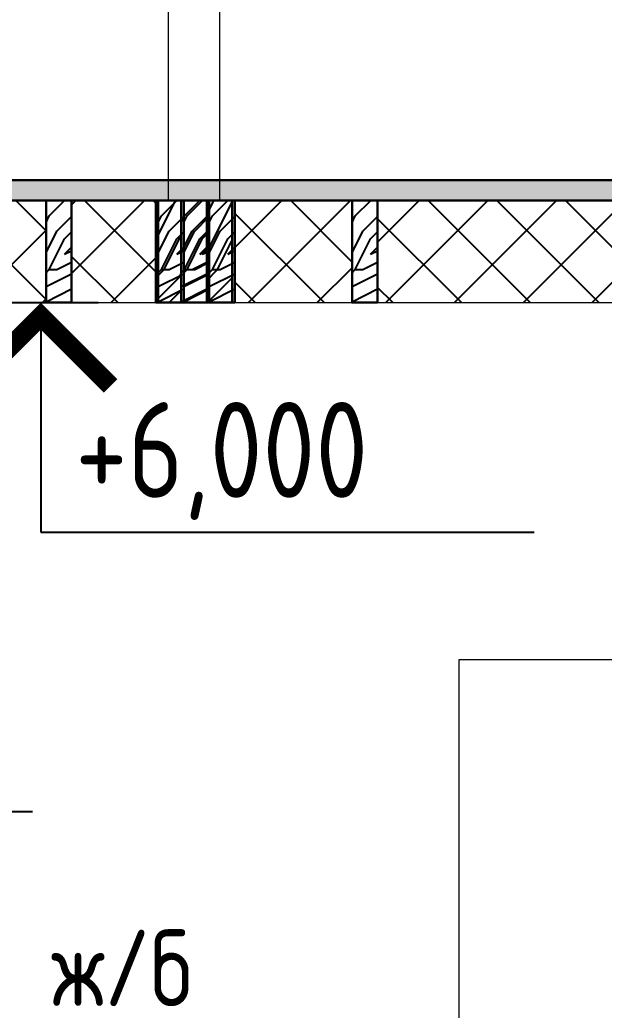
# Model space of a CAD drawing. Extents: x -12289450 to -10763036, y -7834513 to -6150123.
# Drawn here: x -11195703 to -11194558, y -7703108 to -7701166 of the extents above; entities that cross this region are included whole.
import ezdxf

# ---------------------------------------------------------------- set-up
doc = ezdxf.new("R2010")
doc.units = 0
doc.header["$LTSCALE"] = 25
for name, color, linetype in [('008-ШТРИХОВКА', 252, 'Continuous'), ('Крыши', 7, 'Continuous'), ('Примечания', 7, 'Continuous')]:
    doc.layers.add(name, color=color, linetype=linetype)
for name, color, linetype, lineweight in [('text', 1, 'Continuous', 15), ('Лестница', 15, 'Continuous', 13), ('СТЕНЫ', 5, 'Continuous', 40)]:
    doc.layers.add(name, color=color, linetype=linetype, lineweight=lineweight)
doc.styles.add('GOST 2.304', font='cs_gost2304.shx')
doc.styles.add('SIMP701', font='simplex701.shx')

msp = doc.modelspace()

# ---------------------------------------------------------------- hatches: boundary and pattern name
at = {"layer": '008-ШТРИХОВКА', "ltscale": 4}
h = msp.add_hatch(dxfattribs=at)
h.set_pattern_fill('ANSI37', color=256, scale=30, style=0)
h.set_pattern_definition([(45, (-11198501.94, -7701293.71), (-67.3519, 67.3519), []), (135, (-11198501.94, -7701293.71), (-67.3519, -67.3519), [])])
h.paths.add_polyline_path([(-11196876.9, -7700355.5), (-11196789.2, -7700355.5), (-11196789.2, -7700124.6), (-11196876.9, -7700124.6), (-11198501.9, -7701062.8), (-11198501.9, -7701293.7), (-11198412, -7701241.8), (-11198412, -7701215.7), (-11198366.9, -7701215.7)])
h.paths.add_polyline_path([(-11195989.2, -7700124.6), (-11196739.2, -7700124.6), (-11196739.2, -7700355.5), (-11195989.2, -7700355.5)])
h.paths.add_polyline_path([(-11195555.5, -7700124.6), (-11195939.2, -7700124.6), (-11195939.2, -7700355.5), (-11195555.5, -7700355.5)])
h.paths.add_polyline_path([(-11195189.2, -7700124.6), (-11195555.5, -7700124.6), (-11195555.5, -7700355.5), (-11195189.2, -7700355.5)])
h.paths.add_polyline_path([(-11194389.2, -7700124.6), (-11195139.2, -7700124.6), (-11195139.2, -7700355.5), (-11194389.2, -7700355.5)])
h.paths.add_polyline_path([(-11193589.2, -7700124.6), (-11194339.2, -7700124.6), (-11194339.2, -7700355.5), (-11193589.2, -7700355.5)])
h.paths.add_polyline_path([(-11192789.2, -7700124.6), (-11193539.2, -7700124.6), (-11193539.2, -7700355.5), (-11192789.2, -7700355.5)])
h.paths.add_polyline_path([(-11190611.9, -7699509.7), (-11190611.9, -7699480.8), (-11190511.9, -7699480.8), (-11190511.9, -7699509.7), (-11187720.3, -7701121.4, -0.127854), (-11187421.9, -7701063.1), (-11187421.9, -7701062.8), (-11190561.9, -7699249.9), (-11192076.9, -7700124.6), (-11192739.2, -7700124.6), (-11192739.2, -7700355.5), (-11192076.9, -7700355.5)])
h.paths.add_polyline_path([(-11187421.9, -7701063.1, 0.127854), (-11187720.3, -7701121.4), (-11187557.8, -7701215.2), (-11187511.9, -7701215.2), (-11187511.9, -7701241.7), (-11187421.9, -7701293.7)])
at = {"layer": '008-ШТРИХОВКА'}
h = msp.add_hatch(dxfattribs=at)
h.set_pattern_fill('WOODFACE', color=251, scale=300, style=0, pattern_type=2)
h.set_pattern_definition([(0, (-11198150.82, -7701705.1), (300, 300), [15, -285]), (90, (-11198030.82, -7701600.1), (-300, 300), [30, -270]), (45, (-11198090.82, -7701630.11), (3e-14, 300), [21.21, -63.63, 21.21, -42.42, 148.5, -127.294]), (45, (-11198165.82, -7701720.11), (3e-14, 300), [21.213, -42.426, 21.213, -339.412]), (45, (-11198060.82, -7701690.11), (3e-14, 300), [21.213, -403.051]), (45, (-11198030.82, -7701705.11), (3e-14, 300), [21.213, -403.051]), (45, (-11198075.82, -7701675.11), (3e-14, 300), [21.213, -403.051]), (45, (-11198090.82, -7701660.11), (3e-14, 300), [42.426, -381.838]), (45, (-11198015.82, -7701435.11), (3e-14, 300), [42.426, -381.838]), (45, (-11198120.82, -7701645.11), (3e-14, 300), [84.852, -339.412]), (45, (-11198135.82, -7701630.11), (3e-14, 300), [84.852, -339.412]), (45, (-11197940.82, -7701540.11), (3e-14, 300), [84.852, -339.412]), (45, (-11198150.82, -7701600.11), (3e-14, 300), [63.64, -360.6245]), (45, (-11198210.82, -7701555.11), (3e-14, 300), [63.64, -360.6245]), (45, (-11198180.82, -7701585.11), (3e-14, 300), [63.64, -360.6245]), (45, (-11197985.82, -7701495.11), (3e-14, 300), [106.066, -318.198]), (45, (-11198015.82, -7701480.11), (3e-14, 300), [106.066, -318.198]), (45, (-11197985.82, -7701555.11), (3e-14, 300), [148.4924, -275.772]), (26.565, (-11198120.82, -7701675.11), (300, 1e-07), [33.541, -637.279]), (26.565, (-11198060.82, -7701585.11), (300, 1e-07), [33.541, -637.279]), (26.565, (-11198075.82, -7701615.11), (300, 1e-07), [33.541, -637.279]), (26.565, (-11198135.82, -7701705.11), (300, 1e-07), [67.082, -603.738]), (26.565, (-11198075.82, -7701570.11), (300, 1e-07), [100.623, -570.197]), (26.565, (-11198105.82, -7701555.11), (300, 1e-07), [134.164, -536.656]), (26.565, (-11198135.82, -7701540.11), (300, 1e-07), [134.164, -536.656]), (26.565, (-11198180.82, -7701450.11), (300, 1e-07), [134.164, -536.656]), (26.565, (-11198180.82, -7701480.11), (300, 1e-07), [167.705, -503.115]), (26.565, (-11198165.82, -7701510.11), (300, 1e-07), [167.705, -503.115]), (63.435, (-11198060.82, -7701630.11), (2e-08, 300), [33.541, -637.279]), (63.435, (-11198105.82, -7701660.11), (2e-08, 300), [33.541, -637.279]), (63.435, (-11198150.82, -7701705.11), (2e-08, 300), [67.082, -603.738]), (63.435, (-11198060.82, -7701660.11), (2e-08, 300), [67.082, -603.738]), (63.435, (-11198180.82, -7701720.11), (2e-08, 300), [100.623, -570.197]), (63.435, (-11198210.82, -7701720.11), (2e-08, 300), [134.164, -536.656]), (63.435, (-11197940.82, -7701705.11), (2e-08, 300), [134.164, -536.656]), (63.435, (-11198045.82, -7701675.11), (2e-08, 300), [134.164, -536.656]), (63.435, (-11197985.82, -7701705.11), (2e-08, 300), [167.705, -503.115]), (63.435, (-11198015.82, -7701690.11), (2e-08, 300), [167.705, -503.115])])
h.paths.add_polyline_path([(-11193341.9, -7701520.2), (-11193391.9, -7701520.2), (-11193399.9, -7701520.1), (-11193349.9, -7701520.1)], flags=16)
h.paths.add_polyline_path([(-11195311.9, -7701520.3), (-11195311.9, -7701480.1), (-11198210.8, -7701480.1), (-11198210.8, -7701520.2)])
h.paths.add_polyline_path([(-11195311.9, -7701480.1), (-11195311.9, -7701520.3), (-11187711.9, -7701520.3), (-11187711.9, -7701480.1)])
at = {"layer": '008-ШТРИХОВКА', "ltscale": 4}
h = msp.add_hatch(dxfattribs=at)
h.set_pattern_fill('ANSI37', color=256, scale=30, style=0)
h.set_pattern_definition([(45, (-11198211.93, -7702118.22), (-67.352, 67.352), []), (135, (-11198211.93, -7702118.22), (-67.352, -67.352), [])])
h.paths.add_polyline_path([(-11198181.9, -7701520.7), (-11198211.9, -7701520.7), (-11198211.9, -7701720.7), (-11198181.9, -7701720.7)])
h.paths.add_polyline_path([(-11198001.9, -7701520.7), (-11198131.9, -7701520.7), (-11198131.9, -7701720.7), (-11198001.9, -7701720.7)])
h.paths.add_polyline_path([(-11197501.9, -7701520.7), (-11197951.9, -7701520.7), (-11197951.9, -7701720.7), (-11197501.9, -7701720.7)])
h.paths.add_polyline_path([(-11196901.9, -7701520.7), (-11197451.9, -7701520.7), (-11197451.9, -7701720.7), (-11196901.9, -7701720.7)])
h.paths.add_polyline_path([(-11196301.9, -7701520.7), (-11196851.9, -7701520.7), (-11196851.9, -7701720.7), (-11196301.9, -7701720.7)])
h.paths.add_polyline_path([(-11195651.9, -7701520.7), (-11196201.9, -7701520.7), (-11196201.9, -7701720.7), (-11195651.9, -7701720.7)])
h.paths.add_polyline_path([(-11195436.9, -7701520.7), (-11195601.9, -7701520.7), (-11195601.9, -7701720.7), (-11195436.9, -7701720.7)])
h.paths.add_polyline_path([(-11195051.9, -7701520.7), (-11195281.9, -7701520.7), (-11195281.9, -7701720.7), (-11195051.9, -7701720.7)])
h.paths.add_polyline_path([(-11194451.9, -7701520.7), (-11195001.9, -7701520.7), (-11195001.9, -7701720.7), (-11194451.9, -7701720.7)])
h.paths.add_polyline_path([(-11193851.9, -7701520.7), (-11194401.9, -7701520.7), (-11194401.9, -7701720.7), (-11193851.9, -7701720.7)])
h.paths.add_polyline_path([(-11193878.2, -7702118.2), (-11193878.2, -7701593.2), (-11194193.2, -7701593.2), (-11194193.2, -7702118.2)], flags=9)
at = {"layer": '008-ШТРИХОВКА'}
h = msp.add_hatch(dxfattribs=at)
h.set_pattern_fill('WOODFACE', color=251, scale=300, style=0, pattern_type=2)
h.set_pattern_definition([(0, (478554.18, -594355.98), (300, 300), [15, -285]), (90, (478674.18, -594250.98), (-300, 300), [30, -270]), (45, (478614.18, -594280.98), (3e-14, 300), [21.21, -63.63, 21.21, -42.42, 148.5, -127.2940687]), (45, (478539.18, -594370.98), (3e-14, 300), [21.213, -42.426, 21.213, -339.4120686]), (45, (478644.18, -594340.98), (3e-14, 300), [21.213, -403.0510686]), (45, (478674.18, -594355.98), (3e-14, 300), [21.213, -403.0510686]), (45, (478629.18, -594325.98), (3e-14, 300), [21.213, -403.0510686]), (45, (478614.18, -594310.98), (3e-14, 300), [42.426, -381.8380686]), (45, (478689.18, -594085.98), (3e-14, 300), [42.426, -381.8380686]), (45, (478584.18, -594295.98), (3e-14, 300), [84.852, -339.4120686]), (45, (478569.18, -594280.98), (3e-14, 300), [84.852, -339.4120686]), (45, (478764.18, -594190.98), (3e-14, 300), [84.852, -339.4120686]), (45, (478554.18, -594250.98), (3e-14, 300), [63.6396, -360.6244686]), (45, (478494.18, -594205.98), (3e-14, 300), [63.6396, -360.6244686]), (45, (478524.18, -594235.98), (3e-14, 300), [63.6396, -360.6244686]), (45, (478719.18, -594145.98), (3e-14, 300), [106.06602, -318.1980486]), (45, (478689.18, -594130.98), (3e-14, 300), [106.06602, -318.1980486]), (45, (478719.18, -594205.98), (3e-14, 300), [148.492424, -275.7716445]), (26.5650512, (478584.18, -594325.98), (300, 1e-07), [33.541017, -637.279374]), (26.5650512, (478644.18, -594235.98), (300, 1e-07), [33.541017, -637.279374]), (26.5650512, (478629.18, -594265.98), (300, 1e-07), [33.541017, -637.279374]), (26.5650512, (478569.18, -594355.98), (300, 1e-07), [67.08204, -603.738353]), (26.5650512, (478629.18, -594220.98), (300, 1e-07), [100.623059, -570.197334]), (26.5650512, (478599.18, -594205.98), (300, 1e-07), [134.1640785, -536.6563146]), (26.5650512, (478569.18, -594190.98), (300, 1e-07), [134.1640785, -536.6563146]), (26.5650512, (478524.18, -594100.98), (300, 1e-07), [134.1640785, -536.6563146]), (26.5650512, (478524.18, -594130.98), (300, 1e-07), [167.7051, -503.115293]), (26.5650512, (478539.18, -594160.98), (300, 1e-07), [167.7051, -503.115293]), (63.4349488, (478644.18, -594280.98), (2e-08, 300), [33.541017, -637.279374]), (63.4349488, (478599.18, -594310.98), (2e-08, 300), [33.541017, -637.279374]), (63.4349488, (478554.18, -594355.98), (2e-08, 300), [67.08204, -603.738353]), (63.4349488, (478644.18, -594310.98), (2e-08, 300), [67.08204, -603.738353]), (63.4349488, (478524.18, -594370.98), (2e-08, 300), [100.623059, -570.197334]), (63.4349488, (478494.18, -594370.98), (2e-08, 300), [134.1640785, -536.6563146]), (63.4349488, (478764.18, -594355.98), (2e-08, 300), [134.1640785, -536.6563146]), (63.4349488, (478659.18, -594325.98), (2e-08, 300), [134.1640785, -536.6563146]), (63.4349488, (478719.18, -594355.98), (2e-08, 300), [167.7051, -503.115293]), (63.4349488, (478689.18, -594340.98), (2e-08, 300), [167.7051, -503.115293])])
h.paths.add_polyline_path([(-11195601.9, -7701720.7), (-11195601.9, -7701520.7), (-11195651.9, -7701520.7), (-11195651.9, -7701720.7)])
h = msp.add_hatch(dxfattribs=at)
h.set_pattern_fill('WOODFACE', color=251, scale=300, style=0, pattern_type=2)
h.set_pattern_definition([(0, (483669.18, -594355.98), (300, 300), [15, -285]), (90, (483789.18, -594250.98), (-300, 300), [30, -270]), (45, (483729.18, -594280.98), (3e-14, 300), [21.21, -63.63, 21.21, -42.42, 148.5, -127.2940687]), (45, (483654.18, -594370.98), (3e-14, 300), [21.213, -42.426, 21.213, -339.4120686]), (45, (483759.18, -594340.98), (3e-14, 300), [21.213, -403.0510686]), (45, (483789.18, -594355.98), (3e-14, 300), [21.213, -403.0510686]), (45, (483744.18, -594325.98), (3e-14, 300), [21.213, -403.0510686]), (45, (483729.18, -594310.98), (3e-14, 300), [42.426, -381.8380686]), (45, (483804.18, -594085.98), (3e-14, 300), [42.426, -381.8380686]), (45, (483699.18, -594295.98), (3e-14, 300), [84.852, -339.4120686]), (45, (483684.18, -594280.98), (3e-14, 300), [84.852, -339.4120686]), (45, (483879.18, -594190.98), (3e-14, 300), [84.852, -339.4120686]), (45, (483669.18, -594250.98), (3e-14, 300), [63.6396, -360.6244686]), (45, (483609.18, -594205.98), (3e-14, 300), [63.6396, -360.6244686]), (45, (483639.18, -594235.98), (3e-14, 300), [63.6396, -360.6244686]), (45, (483834.18, -594145.98), (3e-14, 300), [106.06602, -318.1980486]), (45, (483804.18, -594130.98), (3e-14, 300), [106.06602, -318.1980486]), (45, (483834.18, -594205.98), (3e-14, 300), [148.492424, -275.7716445]), (26.5650512, (483699.18, -594325.98), (300, 1e-07), [33.541017, -637.279374]), (26.5650512, (483759.18, -594235.98), (300, 1e-07), [33.541017, -637.279374]), (26.5650512, (483744.18, -594265.98), (300, 1e-07), [33.541017, -637.279374]), (26.5650512, (483684.18, -594355.98), (300, 1e-07), [67.08204, -603.738353]), (26.5650512, (483744.18, -594220.98), (300, 1e-07), [100.623059, -570.197334]), (26.5650512, (483714.18, -594205.98), (300, 1e-07), [134.1640785, -536.6563146]), (26.5650512, (483684.18, -594190.98), (300, 1e-07), [134.1640785, -536.6563146]), (26.5650512, (483639.18, -594100.98), (300, 1e-07), [134.1640785, -536.6563146]), (26.5650512, (483639.18, -594130.98), (300, 1e-07), [167.7051, -503.115293]), (26.5650512, (483654.18, -594160.98), (300, 1e-07), [167.7051, -503.115293]), (63.4349488, (483759.18, -594280.98), (2e-08, 300), [33.541017, -637.279374]), (63.4349488, (483714.18, -594310.98), (2e-08, 300), [33.541017, -637.279374]), (63.4349488, (483669.18, -594355.98), (2e-08, 300), [67.08204, -603.738353]), (63.4349488, (483759.18, -594310.98), (2e-08, 300), [67.08204, -603.738353]), (63.4349488, (483639.18, -594370.98), (2e-08, 300), [100.623059, -570.197334]), (63.4349488, (483609.18, -594370.98), (2e-08, 300), [134.1640785, -536.6563146]), (63.4349488, (483879.18, -594355.98), (2e-08, 300), [134.1640785, -536.6563146]), (63.4349488, (483774.18, -594325.98), (2e-08, 300), [134.1640785, -536.6563146]), (63.4349488, (483834.18, -594355.98), (2e-08, 300), [167.7051, -503.115293]), (63.4349488, (483804.18, -594340.98), (2e-08, 300), [167.7051, -503.115293])])
h.paths.add_polyline_path([(-11195436.9, -7701720.7), (-11195436.9, -7701520.7), (-11195386.9, -7701520.7), (-11195386.9, -7701720.7)])
h = msp.add_hatch(dxfattribs=at)
h.set_pattern_fill('WOODFACE', color=251, scale=300, style=0, pattern_type=2)
h.set_pattern_definition([(0, (478774.18, -594355.98), (300, 300), [15, -285]), (90, (478894.18, -594250.98), (-300, 300), [30, -270]), (45, (478834.18, -594280.98), (3e-14, 300), [21.21, -63.63, 21.21, -42.42, 148.5, -127.2940687]), (45, (478759.18, -594370.98), (3e-14, 300), [21.213, -42.426, 21.213, -339.4120686]), (45, (478864.18, -594340.98), (3e-14, 300), [21.213, -403.0510686]), (45, (478894.18, -594355.98), (3e-14, 300), [21.213, -403.0510686]), (45, (478849.18, -594325.98), (3e-14, 300), [21.213, -403.0510686]), (45, (478834.18, -594310.98), (3e-14, 300), [42.426, -381.8380686]), (45, (478909.18, -594085.98), (3e-14, 300), [42.426, -381.8380686]), (45, (478804.18, -594295.98), (3e-14, 300), [84.852, -339.4120686]), (45, (478789.18, -594280.98), (3e-14, 300), [84.852, -339.4120686]), (45, (478984.18, -594190.98), (3e-14, 300), [84.852, -339.4120686]), (45, (478774.18, -594250.98), (3e-14, 300), [63.6396, -360.6244686]), (45, (478714.18, -594205.98), (3e-14, 300), [63.6396, -360.6244686]), (45, (478744.18, -594235.98), (3e-14, 300), [63.6396, -360.6244686]), (45, (478939.18, -594145.98), (3e-14, 300), [106.06602, -318.1980486]), (45, (478909.18, -594130.98), (3e-14, 300), [106.06602, -318.1980486]), (45, (478939.18, -594205.98), (3e-14, 300), [148.492424, -275.7716445]), (26.5650512, (478804.18, -594325.98), (300, 1e-07), [33.541017, -637.279374]), (26.5650512, (478864.18, -594235.98), (300, 1e-07), [33.541017, -637.279374]), (26.5650512, (478849.18, -594265.98), (300, 1e-07), [33.541017, -637.279374]), (26.5650512, (478789.18, -594355.98), (300, 1e-07), [67.08204, -603.738353]), (26.5650512, (478849.18, -594220.98), (300, 1e-07), [100.623059, -570.197334]), (26.5650512, (478819.18, -594205.98), (300, 1e-07), [134.1640785, -536.6563146]), (26.5650512, (478789.18, -594190.98), (300, 1e-07), [134.1640785, -536.6563146]), (26.5650512, (478744.18, -594100.98), (300, 1e-07), [134.1640785, -536.6563146]), (26.5650512, (478744.18, -594130.98), (300, 1e-07), [167.7051, -503.115293]), (26.5650512, (478759.18, -594160.98), (300, 1e-07), [167.7051, -503.115293]), (63.4349488, (478864.18, -594280.98), (2e-08, 300), [33.541017, -637.279374]), (63.4349488, (478819.18, -594310.98), (2e-08, 300), [33.541017, -637.279374]), (63.4349488, (478774.18, -594355.98), (2e-08, 300), [67.08204, -603.738353]), (63.4349488, (478864.18, -594310.98), (2e-08, 300), [67.08204, -603.738353]), (63.4349488, (478744.18, -594370.98), (2e-08, 300), [100.623059, -570.197334]), (63.4349488, (478714.18, -594370.98), (2e-08, 300), [134.1640785, -536.6563146]), (63.4349488, (478984.18, -594355.98), (2e-08, 300), [134.1640785, -536.6563146]), (63.4349488, (478879.18, -594325.98), (2e-08, 300), [134.1640785, -536.6563146]), (63.4349488, (478939.18, -594355.98), (2e-08, 300), [167.7051, -503.115293]), (63.4349488, (478909.18, -594340.98), (2e-08, 300), [167.7051, -503.115293])])
h.paths.add_polyline_path([(-11195381.9, -7701720.7), (-11195381.9, -7701520.7), (-11195431.9, -7701520.7), (-11195431.9, -7701720.7)])
h = msp.add_hatch(dxfattribs=at)
h.set_pattern_fill('WOODFACE', color=251, scale=300, style=0, pattern_type=2)
h.set_pattern_definition([(0, (483619.18, -594355.98), (300, 300), [15, -285]), (90, (483739.18, -594250.98), (-300, 300), [30, -270]), (45, (483679.18, -594280.98), (3e-14, 300), [21.21, -63.63, 21.21, -42.42, 148.5, -127.2940687]), (45, (483604.18, -594370.98), (3e-14, 300), [21.213, -42.426, 21.213, -339.4120686]), (45, (483709.18, -594340.98), (3e-14, 300), [21.213, -403.0510686]), (45, (483739.18, -594355.98), (3e-14, 300), [21.213, -403.0510686]), (45, (483694.18, -594325.98), (3e-14, 300), [21.213, -403.0510686]), (45, (483679.18, -594310.98), (3e-14, 300), [42.426, -381.8380686]), (45, (483754.18, -594085.98), (3e-14, 300), [42.426, -381.8380686]), (45, (483649.18, -594295.98), (3e-14, 300), [84.852, -339.4120686]), (45, (483634.18, -594280.98), (3e-14, 300), [84.852, -339.4120686]), (45, (483829.18, -594190.98), (3e-14, 300), [84.852, -339.4120686]), (45, (483619.18, -594250.98), (3e-14, 300), [63.6396, -360.6244686]), (45, (483559.18, -594205.98), (3e-14, 300), [63.6396, -360.6244686]), (45, (483589.18, -594235.98), (3e-14, 300), [63.6396, -360.6244686]), (45, (483784.18, -594145.98), (3e-14, 300), [106.06602, -318.1980486]), (45, (483754.18, -594130.98), (3e-14, 300), [106.06602, -318.1980486]), (45, (483784.18, -594205.98), (3e-14, 300), [148.492424, -275.7716445]), (26.5650512, (483649.18, -594325.98), (300, 1e-07), [33.541017, -637.279374]), (26.5650512, (483709.18, -594235.98), (300, 1e-07), [33.541017, -637.279374]), (26.5650512, (483694.18, -594265.98), (300, 1e-07), [33.541017, -637.279374]), (26.5650512, (483634.18, -594355.98), (300, 1e-07), [67.08204, -603.738353]), (26.5650512, (483694.18, -594220.98), (300, 1e-07), [100.623059, -570.197334]), (26.5650512, (483664.18, -594205.98), (300, 1e-07), [134.1640785, -536.6563146]), (26.5650512, (483634.18, -594190.98), (300, 1e-07), [134.1640785, -536.6563146]), (26.5650512, (483589.18, -594100.98), (300, 1e-07), [134.1640785, -536.6563146]), (26.5650512, (483589.18, -594130.98), (300, 1e-07), [167.7051, -503.115293]), (26.5650512, (483604.18, -594160.98), (300, 1e-07), [167.7051, -503.115293]), (63.4349488, (483709.18, -594280.98), (2e-08, 300), [33.541017, -637.279374]), (63.4349488, (483664.18, -594310.98), (2e-08, 300), [33.541017, -637.279374]), (63.4349488, (483619.18, -594355.98), (2e-08, 300), [67.08204, -603.738353]), (63.4349488, (483709.18, -594310.98), (2e-08, 300), [67.08204, -603.738353]), (63.4349488, (483589.18, -594370.98), (2e-08, 300), [100.623059, -570.197334]), (63.4349488, (483559.18, -594370.98), (2e-08, 300), [134.1640785, -536.6563146]), (63.4349488, (483829.18, -594355.98), (2e-08, 300), [134.1640785, -536.6563146]), (63.4349488, (483724.18, -594325.98), (2e-08, 300), [134.1640785, -536.6563146]), (63.4349488, (483784.18, -594355.98), (2e-08, 300), [167.7051, -503.115293]), (63.4349488, (483754.18, -594340.98), (2e-08, 300), [167.7051, -503.115293])])
h.paths.add_polyline_path([(-11195386.9, -7701720.7), (-11195386.9, -7701520.7), (-11195336.9, -7701520.7), (-11195336.9, -7701720.7)])
h = msp.add_hatch(dxfattribs=at)
h.set_pattern_fill('WOODFACE', color=251, scale=300, style=0, pattern_type=2)
h.set_pattern_definition([(0, (478824.18, -594355.98), (300, 300), [15, -285]), (90, (478944.18, -594250.98), (-300, 300), [30, -270]), (45, (478884.18, -594280.98), (3e-14, 300), [21.21, -63.63, 21.21, -42.42, 148.5, -127.2940687]), (45, (478809.18, -594370.98), (3e-14, 300), [21.213, -42.426, 21.213, -339.4120686]), (45, (478914.18, -594340.98), (3e-14, 300), [21.213, -403.0510686]), (45, (478944.18, -594355.98), (3e-14, 300), [21.213, -403.0510686]), (45, (478899.18, -594325.98), (3e-14, 300), [21.213, -403.0510686]), (45, (478884.18, -594310.98), (3e-14, 300), [42.426, -381.8380686]), (45, (478959.18, -594085.98), (3e-14, 300), [42.426, -381.8380686]), (45, (478854.18, -594295.98), (3e-14, 300), [84.852, -339.4120686]), (45, (478839.18, -594280.98), (3e-14, 300), [84.852, -339.4120686]), (45, (479034.18, -594190.98), (3e-14, 300), [84.852, -339.4120686]), (45, (478824.18, -594250.98), (3e-14, 300), [63.6396, -360.6244686]), (45, (478764.18, -594205.98), (3e-14, 300), [63.6396, -360.6244686]), (45, (478794.18, -594235.98), (3e-14, 300), [63.6396, -360.6244686]), (45, (478989.18, -594145.98), (3e-14, 300), [106.06602, -318.1980486]), (45, (478959.18, -594130.98), (3e-14, 300), [106.06602, -318.1980486]), (45, (478989.18, -594205.98), (3e-14, 300), [148.492424, -275.7716445]), (26.5650512, (478854.18, -594325.98), (300, 1e-07), [33.541017, -637.279374]), (26.5650512, (478914.18, -594235.98), (300, 1e-07), [33.541017, -637.279374]), (26.5650512, (478899.18, -594265.98), (300, 1e-07), [33.541017, -637.279374]), (26.5650512, (478839.18, -594355.98), (300, 1e-07), [67.08204, -603.738353]), (26.5650512, (478899.18, -594220.98), (300, 1e-07), [100.623059, -570.197334]), (26.5650512, (478869.18, -594205.98), (300, 1e-07), [134.1640785, -536.6563146]), (26.5650512, (478839.18, -594190.98), (300, 1e-07), [134.1640785, -536.6563146]), (26.5650512, (478794.18, -594100.98), (300, 1e-07), [134.1640785, -536.6563146]), (26.5650512, (478794.18, -594130.98), (300, 1e-07), [167.7051, -503.115293]), (26.5650512, (478809.18, -594160.98), (300, 1e-07), [167.7051, -503.115293]), (63.4349488, (478914.18, -594280.98), (2e-08, 300), [33.541017, -637.279374]), (63.4349488, (478869.18, -594310.98), (2e-08, 300), [33.541017, -637.279374]), (63.4349488, (478824.18, -594355.98), (2e-08, 300), [67.08204, -603.738353]), (63.4349488, (478914.18, -594310.98), (2e-08, 300), [67.08204, -603.738353]), (63.4349488, (478794.18, -594370.98), (2e-08, 300), [100.623059, -570.197334]), (63.4349488, (478764.18, -594370.98), (2e-08, 300), [134.1640785, -536.6563146]), (63.4349488, (479034.18, -594355.98), (2e-08, 300), [134.1640785, -536.6563146]), (63.4349488, (478929.18, -594325.98), (2e-08, 300), [134.1640785, -536.6563146]), (63.4349488, (478989.18, -594355.98), (2e-08, 300), [167.7051, -503.115293]), (63.4349488, (478959.18, -594340.98), (2e-08, 300), [167.7051, -503.115293])])
h.paths.add_polyline_path([(-11195331.9, -7701720.7), (-11195331.9, -7701520.7), (-11195381.9, -7701520.7), (-11195381.9, -7701720.7)])
h = msp.add_hatch(dxfattribs=at)
h.set_pattern_fill('WOODFACE', color=251, scale=300, style=0, pattern_type=2)
h.set_pattern_definition([(0, (483519.18, -594355.98), (300, 300), [15, -285]), (90, (483639.18, -594250.98), (-300, 300), [30, -270]), (45, (483579.18, -594280.98), (3e-14, 300), [21.21, -63.63, 21.21, -42.42, 148.5, -127.2940687]), (45, (483504.18, -594370.98), (3e-14, 300), [21.213, -42.426, 21.213, -339.4120686]), (45, (483609.18, -594340.98), (3e-14, 300), [21.213, -403.0510686]), (45, (483639.18, -594355.98), (3e-14, 300), [21.213, -403.0510686]), (45, (483594.18, -594325.98), (3e-14, 300), [21.213, -403.0510686]), (45, (483579.18, -594310.98), (3e-14, 300), [42.426, -381.8380686]), (45, (483654.18, -594085.98), (3e-14, 300), [42.426, -381.8380686]), (45, (483549.18, -594295.98), (3e-14, 300), [84.852, -339.4120686]), (45, (483534.18, -594280.98), (3e-14, 300), [84.852, -339.4120686]), (45, (483729.18, -594190.98), (3e-14, 300), [84.852, -339.4120686]), (45, (483519.18, -594250.98), (3e-14, 300), [63.6396, -360.6244686]), (45, (483459.18, -594205.98), (3e-14, 300), [63.6396, -360.6244686]), (45, (483489.18, -594235.98), (3e-14, 300), [63.6396, -360.6244686]), (45, (483684.18, -594145.98), (3e-14, 300), [106.06602, -318.1980486]), (45, (483654.18, -594130.98), (3e-14, 300), [106.06602, -318.1980486]), (45, (483684.18, -594205.98), (3e-14, 300), [148.492424, -275.7716445]), (26.5650512, (483549.18, -594325.98), (300, 1e-07), [33.541017, -637.279374]), (26.5650512, (483609.18, -594235.98), (300, 1e-07), [33.541017, -637.279374]), (26.5650512, (483594.18, -594265.98), (300, 1e-07), [33.541017, -637.279374]), (26.5650512, (483534.18, -594355.98), (300, 1e-07), [67.08204, -603.738353]), (26.5650512, (483594.18, -594220.98), (300, 1e-07), [100.623059, -570.197334]), (26.5650512, (483564.18, -594205.98), (300, 1e-07), [134.1640785, -536.6563146]), (26.5650512, (483534.18, -594190.98), (300, 1e-07), [134.1640785, -536.6563146]), (26.5650512, (483489.18, -594100.98), (300, 1e-07), [134.1640785, -536.6563146]), (26.5650512, (483489.18, -594130.98), (300, 1e-07), [167.7051, -503.115293]), (26.5650512, (483504.18, -594160.98), (300, 1e-07), [167.7051, -503.115293]), (63.4349488, (483609.18, -594280.98), (2e-08, 300), [33.541017, -637.279374]), (63.4349488, (483564.18, -594310.98), (2e-08, 300), [33.541017, -637.279374]), (63.4349488, (483519.18, -594355.98), (2e-08, 300), [67.08204, -603.738353]), (63.4349488, (483609.18, -594310.98), (2e-08, 300), [67.08204, -603.738353]), (63.4349488, (483489.18, -594370.98), (2e-08, 300), [100.623059, -570.197334]), (63.4349488, (483459.18, -594370.98), (2e-08, 300), [134.1640785, -536.6563146]), (63.4349488, (483729.18, -594355.98), (2e-08, 300), [134.1640785, -536.6563146]), (63.4349488, (483624.18, -594325.98), (2e-08, 300), [134.1640785, -536.6563146]), (63.4349488, (483684.18, -594355.98), (2e-08, 300), [167.7051, -503.115293]), (63.4349488, (483654.18, -594340.98), (2e-08, 300), [167.7051, -503.115293])])
h.paths.add_polyline_path([(-11195336.9, -7701720.7), (-11195336.9, -7701520.7), (-11195286.9, -7701520.7), (-11195286.9, -7701720.7)])
h = msp.add_hatch(dxfattribs=at)
h.set_pattern_fill('WOODFACE', color=251, scale=300, style=0, pattern_type=2)
h.set_pattern_definition([(0, (478874.18, -594355.98), (300, 300), [15, -285]), (90, (478994.18, -594250.98), (-300, 300), [30, -270]), (45, (478934.18, -594280.98), (3e-14, 300), [21.21, -63.63, 21.21, -42.42, 148.5, -127.2940687]), (45, (478859.18, -594370.98), (3e-14, 300), [21.213, -42.426, 21.213, -339.4120686]), (45, (478964.18, -594340.98), (3e-14, 300), [21.213, -403.0510686]), (45, (478994.18, -594355.98), (3e-14, 300), [21.213, -403.0510686]), (45, (478949.18, -594325.98), (3e-14, 300), [21.213, -403.0510686]), (45, (478934.18, -594310.98), (3e-14, 300), [42.426, -381.8380686]), (45, (479009.18, -594085.98), (3e-14, 300), [42.426, -381.8380686]), (45, (478904.18, -594295.98), (3e-14, 300), [84.852, -339.4120686]), (45, (478889.18, -594280.98), (3e-14, 300), [84.852, -339.4120686]), (45, (479084.18, -594190.98), (3e-14, 300), [84.852, -339.4120686]), (45, (478874.18, -594250.98), (3e-14, 300), [63.6396, -360.6244686]), (45, (478814.18, -594205.98), (3e-14, 300), [63.6396, -360.6244686]), (45, (478844.18, -594235.98), (3e-14, 300), [63.6396, -360.6244686]), (45, (479039.18, -594145.98), (3e-14, 300), [106.06602, -318.1980486]), (45, (479009.18, -594130.98), (3e-14, 300), [106.06602, -318.1980486]), (45, (479039.18, -594205.98), (3e-14, 300), [148.492424, -275.7716445]), (26.5650512, (478904.18, -594325.98), (300, 1e-07), [33.541017, -637.279374]), (26.5650512, (478964.18, -594235.98), (300, 1e-07), [33.541017, -637.279374]), (26.5650512, (478949.18, -594265.98), (300, 1e-07), [33.541017, -637.279374]), (26.5650512, (478889.18, -594355.98), (300, 1e-07), [67.08204, -603.738353]), (26.5650512, (478949.18, -594220.98), (300, 1e-07), [100.623059, -570.197334]), (26.5650512, (478919.18, -594205.98), (300, 1e-07), [134.1640785, -536.6563146]), (26.5650512, (478889.18, -594190.98), (300, 1e-07), [134.1640785, -536.6563146]), (26.5650512, (478844.18, -594100.98), (300, 1e-07), [134.1640785, -536.6563146]), (26.5650512, (478844.18, -594130.98), (300, 1e-07), [167.7051, -503.115293]), (26.5650512, (478859.18, -594160.98), (300, 1e-07), [167.7051, -503.115293]), (63.4349488, (478964.18, -594280.98), (2e-08, 300), [33.541017, -637.279374]), (63.4349488, (478919.18, -594310.98), (2e-08, 300), [33.541017, -637.279374]), (63.4349488, (478874.18, -594355.98), (2e-08, 300), [67.08204, -603.738353]), (63.4349488, (478964.18, -594310.98), (2e-08, 300), [67.08204, -603.738353]), (63.4349488, (478844.18, -594370.98), (2e-08, 300), [100.623059, -570.197334]), (63.4349488, (478814.18, -594370.98), (2e-08, 300), [134.1640785, -536.6563146]), (63.4349488, (479084.18, -594355.98), (2e-08, 300), [134.1640785, -536.6563146]), (63.4349488, (478979.18, -594325.98), (2e-08, 300), [134.1640785, -536.6563146]), (63.4349488, (479039.18, -594355.98), (2e-08, 300), [167.7051, -503.115293]), (63.4349488, (479009.18, -594340.98), (2e-08, 300), [167.7051, -503.115293])])
h.paths.add_polyline_path([(-11195281.9, -7701720.7), (-11195281.9, -7701520.7), (-11195331.9, -7701520.7), (-11195331.9, -7701720.7)])
h = msp.add_hatch(dxfattribs=at)
h.set_pattern_fill('WOODFACE', color=251, scale=300, style=0, pattern_type=2)
h.set_pattern_definition([(0, (479154.18, -594355.98), (300, 300), [15, -285]), (90, (479274.18, -594250.98), (-300, 300), [30, -270]), (45, (479214.18, -594280.98), (3e-14, 300), [21.21, -63.63, 21.21, -42.42, 148.5, -127.2940687]), (45, (479139.18, -594370.98), (3e-14, 300), [21.213, -42.426, 21.213, -339.4120686]), (45, (479244.18, -594340.98), (3e-14, 300), [21.213, -403.0510686]), (45, (479274.18, -594355.98), (3e-14, 300), [21.213, -403.0510686]), (45, (479229.18, -594325.98), (3e-14, 300), [21.213, -403.0510686]), (45, (479214.18, -594310.98), (3e-14, 300), [42.426, -381.8380686]), (45, (479289.18, -594085.98), (3e-14, 300), [42.426, -381.8380686]), (45, (479184.18, -594295.98), (3e-14, 300), [84.852, -339.4120686]), (45, (479169.18, -594280.98), (3e-14, 300), [84.852, -339.4120686]), (45, (479364.18, -594190.98), (3e-14, 300), [84.852, -339.4120686]), (45, (479154.18, -594250.98), (3e-14, 300), [63.6396, -360.6244686]), (45, (479094.18, -594205.98), (3e-14, 300), [63.6396, -360.6244686]), (45, (479124.18, -594235.98), (3e-14, 300), [63.6396, -360.6244686]), (45, (479319.18, -594145.98), (3e-14, 300), [106.06602, -318.1980486]), (45, (479289.18, -594130.98), (3e-14, 300), [106.06602, -318.1980486]), (45, (479319.18, -594205.98), (3e-14, 300), [148.492424, -275.7716445]), (26.5650512, (479184.18, -594325.98), (300, 1e-07), [33.541017, -637.279374]), (26.5650512, (479244.18, -594235.98), (300, 1e-07), [33.541017, -637.279374]), (26.5650512, (479229.18, -594265.98), (300, 1e-07), [33.541017, -637.279374]), (26.5650512, (479169.18, -594355.98), (300, 1e-07), [67.08204, -603.738353]), (26.5650512, (479229.18, -594220.98), (300, 1e-07), [100.623059, -570.197334]), (26.5650512, (479199.18, -594205.98), (300, 1e-07), [134.1640785, -536.6563146]), (26.5650512, (479169.18, -594190.98), (300, 1e-07), [134.1640785, -536.6563146]), (26.5650512, (479124.18, -594100.98), (300, 1e-07), [134.1640785, -536.6563146]), (26.5650512, (479124.18, -594130.98), (300, 1e-07), [167.7051, -503.115293]), (26.5650512, (479139.18, -594160.98), (300, 1e-07), [167.7051, -503.115293]), (63.4349488, (479244.18, -594280.98), (2e-08, 300), [33.541017, -637.279374]), (63.4349488, (479199.18, -594310.98), (2e-08, 300), [33.541017, -637.279374]), (63.4349488, (479154.18, -594355.98), (2e-08, 300), [67.08204, -603.738353]), (63.4349488, (479244.18, -594310.98), (2e-08, 300), [67.08204, -603.738353]), (63.4349488, (479124.18, -594370.98), (2e-08, 300), [100.623059, -570.197334]), (63.4349488, (479094.18, -594370.98), (2e-08, 300), [134.1640785, -536.6563146]), (63.4349488, (479364.18, -594355.98), (2e-08, 300), [134.1640785, -536.6563146]), (63.4349488, (479259.18, -594325.98), (2e-08, 300), [134.1640785, -536.6563146]), (63.4349488, (479319.18, -594355.98), (2e-08, 300), [167.7051, -503.115293]), (63.4349488, (479289.18, -594340.98), (2e-08, 300), [167.7051, -503.115293])])
h.paths.add_polyline_path([(-11195001.9, -7701720.7), (-11195001.9, -7701520.7), (-11195051.9, -7701520.7), (-11195051.9, -7701720.7)])

# ---------------------------------------------------------------- linework, layer by layer
at = {"layer": 'Крыши', "lineweight": 18, "ltscale": 3}
msp.add_lwpolyline([(-11195311.9, -7700355.5), (-11195311.9, -7701520.7), (-11195411.9, -7701520.7), (-11195411.9, -7700355.5)], close=True, dxfattribs=at)
at = {"layer": 'Лестница', "lineweight": 18, "ltscale": 4}
msp.add_lwpolyline([(-11194841.9, -7704520.7), (-11194841.9, -7702420.7), (-11193941.9, -7702420.7), (-11193941.9, -7704520.7)], dxfattribs=at)
at = {"layer": 'Примечания', "linetype": 'Continuous', "lineweight": 25, "ltscale": 75}
for p, q in [((-11196094.3, -7701720.7), (-11195549.8, -7701720.7)), ((-11195662.3, -7701720.7), (-11195662.3, -7702170.7)), ((-11195662.3, -7702170.7), (-11194694.8, -7702170.7)), ((-11196858.8, -7702718.5), (-11195678.8, -7702718.5))]:
    msp.add_line(p, q, dxfattribs=at)
at = {"layer": 'Примечания', "linetype": 'Continuous', "lineweight": 25, "ltscale": 75, "const_width": 37.5}
msp.add_lwpolyline([(-11195525.6, -7701884), (-11195662.3, -7701747.2), (-11195799, -7701884)], dxfattribs=at)
at = {"layer": 'СТЕНЫ', "lineweight": 30}
for points in [[(-11187711.9, -7701480.7), (-11198211.9, -7701480.6)], [(-11187711.9, -7701520.7), (-11198211.9, -7701520.7)], [(-11187711.9, -7701520.7), (-11195341.9, -7701520.7)]]:
    msp.add_lwpolyline(points, dxfattribs=at)
at = {"layer": 'СТЕНЫ', "color": 4, "lineweight": 30, "ltscale": 4}
for points in [[(-11195601.9, -7701720.7), (-11195601.9, -7701520.7), (-11195651.9, -7701520.7), (-11195651.9, -7701720.7), (-11195601.9, -7701720.7)], [(-11195436.9, -7701720.7), (-11195436.9, -7701520.7), (-11195386.9, -7701520.7), (-11195386.9, -7701720.7), (-11195436.9, -7701720.7)], [(-11195381.9, -7701720.7), (-11195381.9, -7701520.7), (-11195431.9, -7701520.7), (-11195431.9, -7701720.7), (-11195381.9, -7701720.7)], [(-11195386.9, -7701720.7), (-11195386.9, -7701520.7), (-11195336.9, -7701520.7), (-11195336.9, -7701720.7), (-11195386.9, -7701720.7)], [(-11195331.9, -7701720.7), (-11195331.9, -7701520.7), (-11195381.9, -7701520.7), (-11195381.9, -7701720.7), (-11195331.9, -7701720.7)], [(-11195336.9, -7701720.7), (-11195336.9, -7701520.7), (-11195286.9, -7701520.7), (-11195286.9, -7701720.7), (-11195336.9, -7701720.7)], [(-11195281.9, -7701720.7), (-11195281.9, -7701520.7), (-11195331.9, -7701520.7), (-11195331.9, -7701720.7), (-11195281.9, -7701720.7)], [(-11195001.9, -7701720.7), (-11195001.9, -7701520.7), (-11195051.9, -7701520.7), (-11195051.9, -7701720.7), (-11195001.9, -7701720.7)]]:
    msp.add_lwpolyline(points, close=True, dxfattribs=at)
at = {"layer": 'СТЕНЫ', "color": 4, "lineweight": 20, "ltscale": 4}
msp.add_lwpolyline([(-11198211.9, -7701720.7), (-11193601.9, -7701720.7)], dxfattribs=at)

# ---------------------------------------------------------------- texts
at = {"layer": 'text', "color": 7, "lineweight": 30, "style": 'SIMP701', "width": 0.8}
msp.add_text('Монолитный ж/б', height=150, dxfattribs=at).set_placement((-11196723.1, -7703100.3))
at = {"layer": 'Примечания', "linetype": 'Continuous', "lineweight": 25, "ltscale": 75, "style": 'GOST 2.304'}
msp.add_text('+6,000', height=187.5, dxfattribs=at).set_placement((-11195594.8, -7702103.2))

doc.saveas('drawing.dxf')
